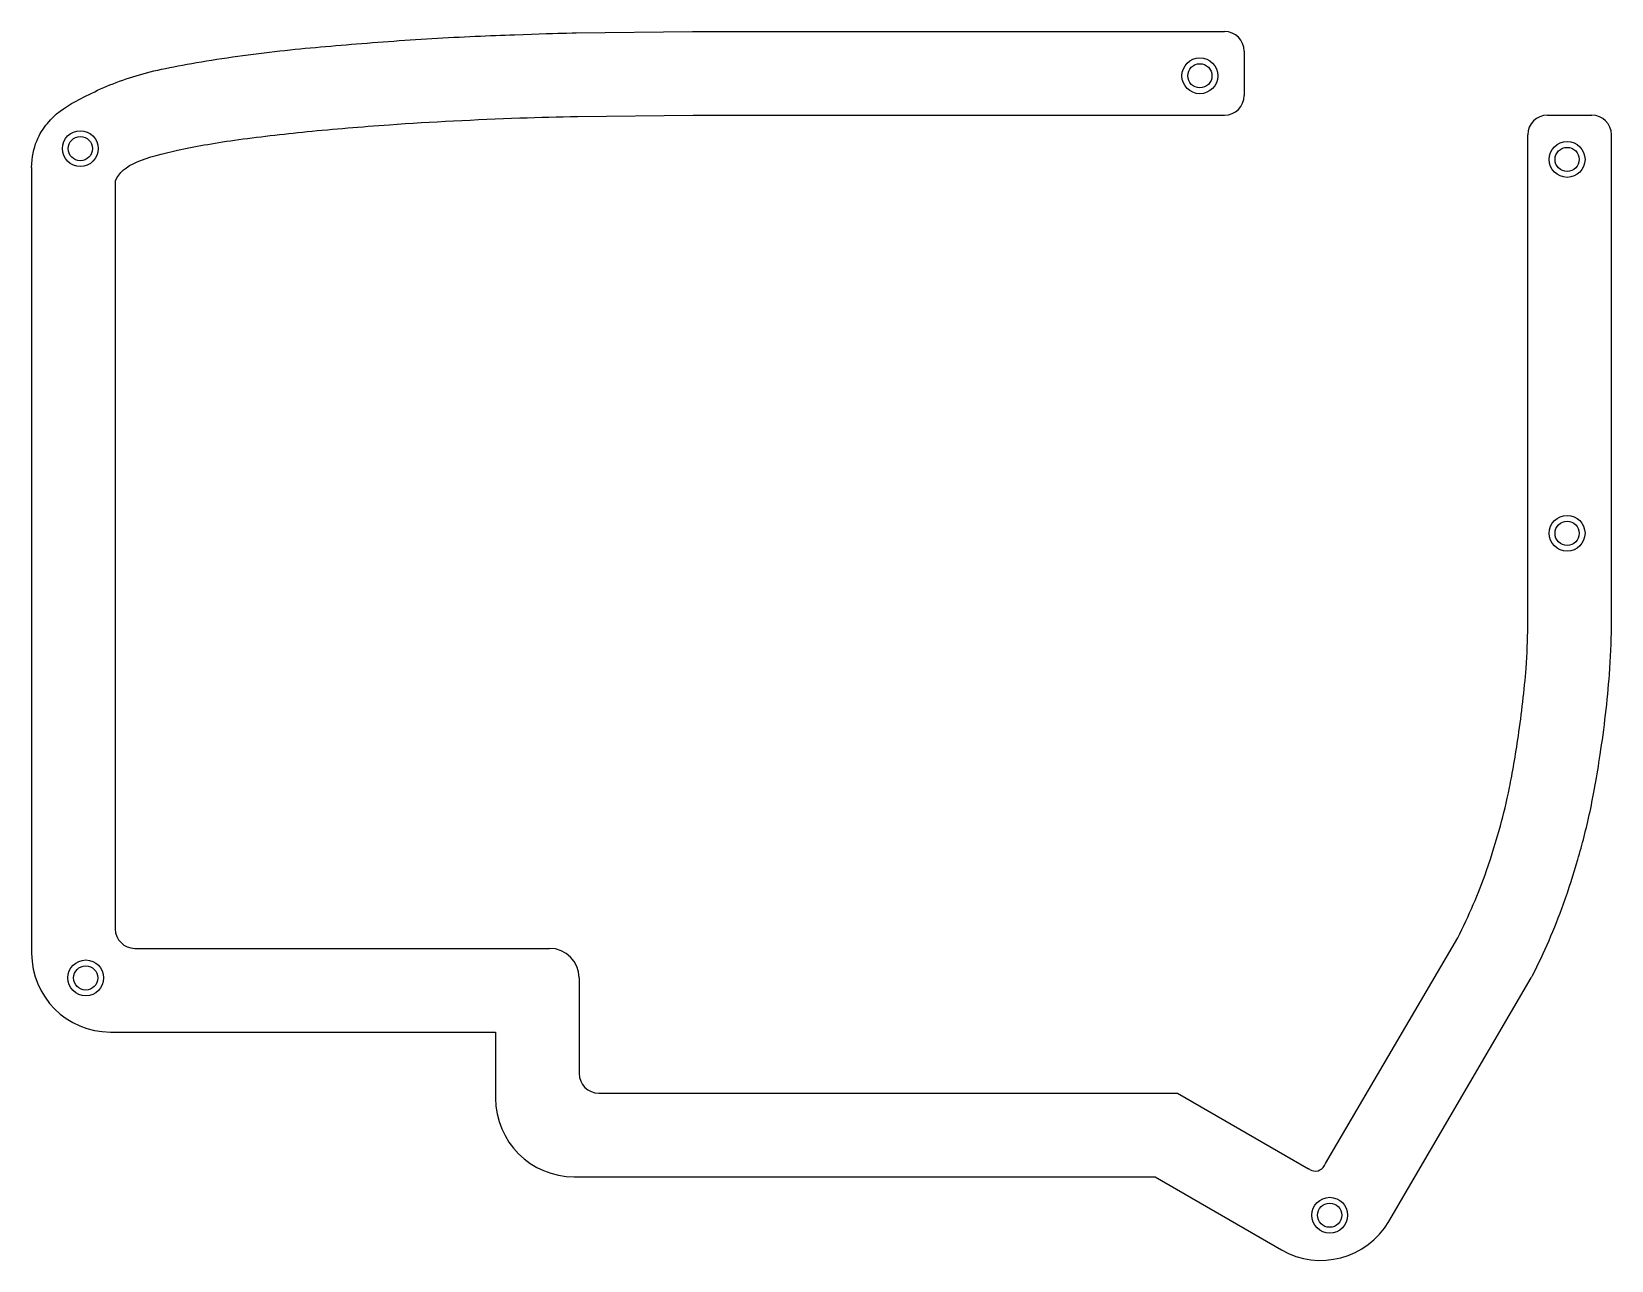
# Model space of a CAD drawing. Header units: millimetres. Extents: x -80 to 80, y -63 to 62.
import ezdxf

# ---------------------------------------------------------------- set-up
doc = ezdxf.new("R2010")
doc.units = ezdxf.units.MM
doc.layers.get('0').update_dxf_attribs({"linetype": 'CONTINUOUS'})

msp = doc.modelspace()

# ---------------------------------------------------------------- linework, layer by layer
for p, q in [((-24.91, 62.03), (-13.1, 62.16)), ((-13.1, 62.16), (40.94, 62.16)), ((42.94, 60.16), (42.94, 55.66)), ((-24.79, 53.53), (-13.05, 53.66)), ((-13.05, 53.66), (40.94, 53.66)), ((73.75, 53.66), (78.25, 53.66)), ((71.75, 1.66), (71.75, 51.66)), ((80.25, 1.65), (80.25, 51.66)), ((-80.25, 48.33), (-80.25, -31.53)), ((-71.75, 46.89), (-71.75, -29.03)), ((51.22, -52.91), (64.64, -29.97)), ((-69.75, -31.03), (-27.62, -31.03)), ((-24.62, -34.03), (-24.62, -43.75)), ((57.64, -58.78), (72.11, -34.03)), ((-72.25, -39.53), (-33.12, -39.53)), ((-33.12, -39.53), (-33.12, -46.25)), ((-22.62, -45.75), (36.18, -45.75)), ((36.18, -45.75), (49.48, -53.45)), ((51.11, -53.11), (51.22, -52.91)), ((-25.12, -54.25), (33.9, -54.25)), ((33.9, -54.25), (46.73, -61.67)), ((49.6, -53.52), (49.48, -53.45))]:
    msp.add_line(p, q)
for centre, radius in [((38.44, 57.66), 1.82), ((38.44, 57.66), 1.23), ((-75.3, 50.26), 1.82), ((-75.3, 50.26), 1.23), ((75.75, 49.16), 1.82), ((75.75, 49.16), 1.23), ((75.75, 11.16), 1.82), ((75.75, 11.16), 1.23), ((-74.75, -34.03), 1.82), ((-74.75, -34.03), 1.23), ((51.63, -58.15), 1.82), ((51.63, -58.15), 1.23)]:
    msp.add_circle(centre, radius)
for centre, radius, start, end in [((40.94, 60.16), 2, 0, 90), ((40.94, 55.66), 2, -90, 0), ((73.75, 51.66), 2, 90, 180), ((78.25, 51.66), 2, 0, 90), ((-69.75, -29.03), 2, 180, 270), ((-72.25, -31.53), 8, 180, 270), ((-27.62, -34.03), 3, 0, 90), ((-22.62, -43.75), 2, 180, 270), ((-25.12, -46.25), 8, 180, 270), ((50.16, -52.56), 1.1, 239.9732, 329.9732), ((50.73, -54.74), 8, 239.9732, 329.6885)]:
    msp.add_arc(centre, radius, start, end)
msp.add_open_spline([(-80.25, 48.33), (-80.2, 50.5), (-78.7, 53.2), (-76.14, 54.98), (-71.07, 57.41), (-65.48, 58.75), (-56.46, 60.11), (-48.42, 60.83), (-39.59, 61.5), (-30.66, 61.88), (-24.94, 62.03), (-24.93, 62.03), (-24.92, 62.03), (-24.91, 62.03)], degree=3)
for points, knots in [([(-71.75, 46.89), (-71.74, 46.92), (-71.73, 46.94), (-71.72, 46.97), (-71.42, 47.83), (-70.61, 48.45), (-69.54, 48.91), (-68.38, 49.4), (-66.93, 49.75), (-65.42, 50.09), (-63.71, 50.46), (-61.82, 50.81), (-59.65, 51.12), (-57.31, 51.45), (-54.73, 51.74), (-52.27, 51.99), (-49.49, 52.26), (-46.82, 52.48), (-43.88, 52.69), (-39.74, 52.98), (-35.07, 53.22), (-30.65, 53.38), (-28.66, 53.44), (-26.7, 53.49), (-24.8, 53.53), (-24.79, 53.53), (-24.79, 53.53), (-24.79, 53.53)], [-0.004218, -0.004218, -0.004218, -0.004218, 0, 0, 0, 0.107429, 0.107429, 0.107429, 0.224908, 0.224908, 0.224908, 0.357971, 0.357971, 0.357971, 0.502022, 0.502022, 0.502022, 0.665361, 0.665361, 0.665361, 0.895923, 0.895923, 0.895923, 1, 1, 1, 1.000026, 1.000026, 1.000026, 1.000026]), ([(64.64, -29.97), (64.64, -29.97), (64.64, -29.96), (64.64, -29.96), (65.78, -27.7), (66.74, -25.5), (67.57, -23.11), (68.09, -21.6), (68.57, -20.03), (68.97, -18.59), (69.31, -17.36), (69.6, -16.19), (69.9, -14.68), (70.2, -13.22), (70.51, -11.42), (70.8, -9.44), (71.13, -7.16), (71.41, -4.75), (71.58, -2.57), (71.69, -1.06), (71.75, 0.35), (71.75, 1.66), (71.75, 1.66), (71.75, 1.66), (71.75, 1.66)], [-0.000567, -0.000567, -0.000567, -0.000567, 0, 0, 0, 0.269919, 0.269919, 0.269919, 0.440543, 0.440543, 0.440543, 0.586569, 0.586569, 0.586569, 0.726652, 0.726652, 0.726652, 0.888165, 0.888165, 0.888165, 1, 1, 1, 1.000015, 1.000015, 1.000015, 1.000015]), ([(72.11, -34.03), (72.15, -33.95), (72.19, -33.86), (72.24, -33.78), (73.42, -31.42), (74.47, -29.06), (75.38, -26.51), (75.93, -24.99), (76.42, -23.44), (76.83, -22.01), (77.29, -20.43), (77.68, -18.96), (78.08, -17.12), (78.43, -15.47), (78.78, -13.51), (79.11, -11.32), (79.51, -8.69), (79.86, -5.83), (80.05, -3.18), (80.18, -1.5), (80.25, 0.1), (80.25, 1.64), (80.25, 1.64), (80.25, 1.65), (80.25, 1.65)], [-0.010214, -0.010214, -0.010214, -0.010214, 0, 0, 0, 0.25, 0.25, 0.25, 0.399934, 0.399934, 0.399934, 0.564436, 0.564436, 0.564436, 0.712219, 0.712219, 0.712219, 0.888815, 0.888815, 0.888815, 1, 1, 1, 1.000273, 1.000273, 1.000273, 1.000273])]:
    msp.add_open_spline(points, degree=3, knots=knots)

doc.saveas('drawing.dxf')
